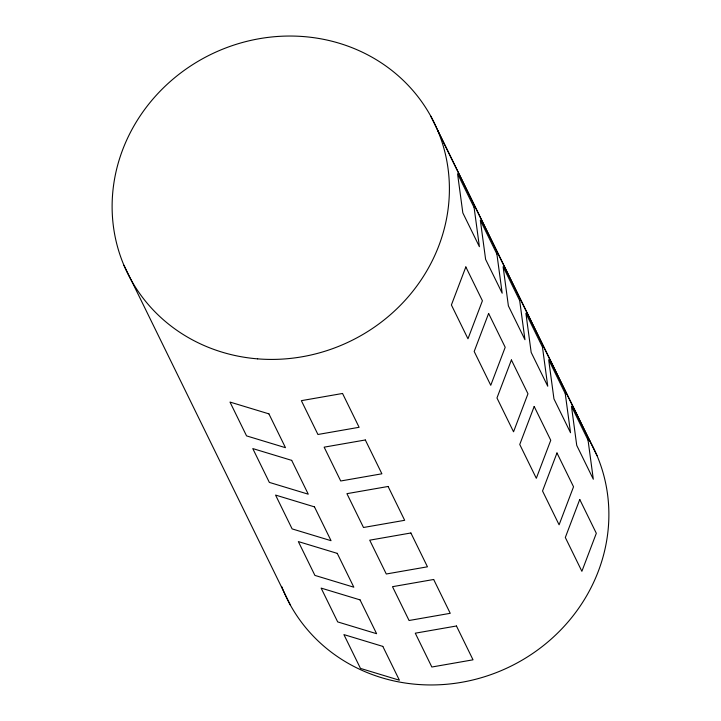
<?xml version="1.0" encoding="UTF-8"?>
<svg xmlns="http://www.w3.org/2000/svg" width="721" height="721" viewBox="0 0 721 721"><rect width="100%" height="100%" fill="white"/><g stroke="black" fill="none" stroke-linecap="round" stroke-linejoin="round"><path stroke-width="1.08" d="M430.716 116.063L590.193 441.594M437.557 130.131L597.033 455.672M123.967 265.328L290.284 604.937M588.012 437.782A170.778 159.431 -26.1 0 1 509.756 666.745A170.778 159.431 -26.1 0 1 281.65 586.425M465.838 266.95L451.4 304.965L467.974 338.789L482.412 300.774L465.838 266.95M488.622 313.455L474.184 351.469L490.758 385.293L505.196 347.279L488.622 313.455M511.405 359.959L496.967 397.974L513.541 431.798L527.97 393.783L511.405 359.959M534.189 406.473L519.751 444.478L536.316 478.302L550.754 440.288L534.189 406.473M556.972 452.977L542.534 490.983L559.099 524.807L573.537 486.792L556.972 452.977M579.756 499.482L565.318 537.487L581.883 571.311L596.321 533.297L579.756 499.482M342.538 393.468L301.36 400.66L317.934 434.484L359.112 427.292L342.538 393.468M365.322 439.972L324.144 447.164L340.718 480.988L381.887 473.796L365.322 439.972M388.105 486.477L346.927 493.669L363.501 527.493L404.67 520.301L388.105 486.477M410.889 532.981L369.711 540.182L386.285 573.997L427.454 566.805L410.889 532.981M433.672 579.486L392.494 586.687L409.068 620.502L450.237 613.31L433.672 579.486M456.456 625.99L415.278 633.191L431.843 667.015L473.021 659.814L456.456 625.99M268.906 413.863L229.99 402.066L246.555 435.89L285.48 447.687L268.906 413.863M291.69 460.368L252.774 448.57L269.339 482.394L308.264 494.191L291.69 460.368M314.473 506.872L275.557 495.075L292.122 528.899L331.047 540.696L314.473 506.872M337.257 553.377L298.341 541.579L314.906 575.403L353.831 587.2L337.257 553.377M360.04 599.881L321.124 588.093L337.689 621.908L376.614 633.705L360.04 599.881M382.824 646.395L343.899 634.597L360.473 668.412L399.389 680.209L382.824 646.395M474.112 207.549L457.547 173.725L462.828 212.875L479.393 246.69L474.112 207.549M496.895 254.053L480.33 220.229L485.612 259.38L502.177 293.195L496.895 254.053M519.679 300.558L503.114 266.734L508.386 305.884L524.96 339.708L519.679 300.558M542.462 347.062L525.897 313.238L531.17 352.389L547.744 386.213L542.462 347.062M565.246 393.567L548.672 359.743L553.953 398.893L570.527 432.717L565.246 393.567M588.03 440.071L571.456 406.256L576.737 445.398L593.311 479.222L588.03 440.071M257.622 358.86A170.778 159.431 -26.1 0 0 436.998 128.825A170.778 159.431 -26.1 0 0 147.661 105.509A170.778 159.431 -26.1 0 0 257.622 358.86"/></g></svg>
